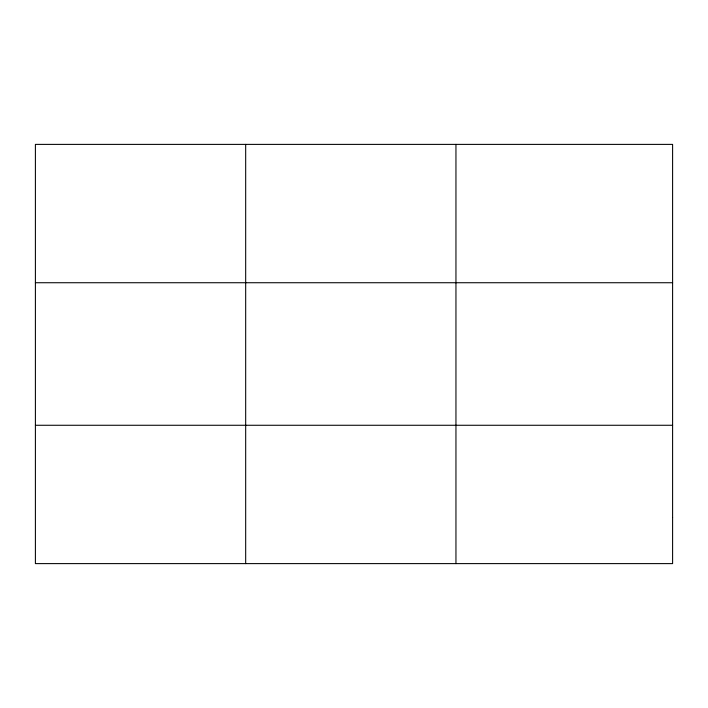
<?xml version="1.0" encoding="UTF-8"?>
<svg xmlns="http://www.w3.org/2000/svg" width="708" height="708" viewBox="0 0 708 708"><rect width="100%" height="100%" fill="white"/><g stroke="black" fill="none" stroke-linecap="round" stroke-linejoin="round"><path stroke-width="1.06" d="M245.676 144.388L245.676 563.612M455.952 144.388L455.952 563.612M35.4 282.731L672.6 282.731M35.4 425.269L672.6 425.269M672.6 517.504L672.6 563.612L35.4 563.612L35.4 144.388L672.6 144.388L672.6 517.504"/></g></svg>
